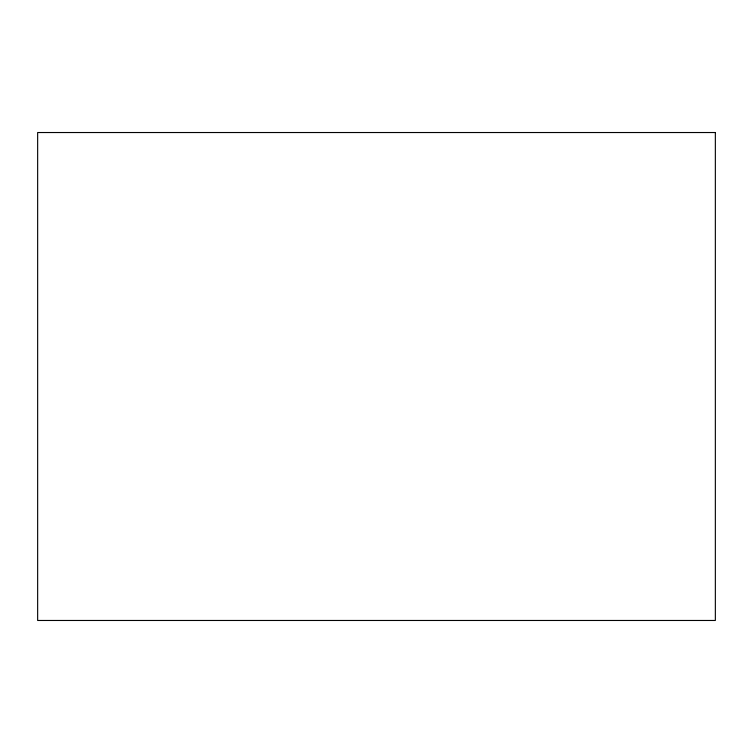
<?xml version="1.0" encoding="UTF-8"?>
<svg xmlns="http://www.w3.org/2000/svg" width="753" height="753" viewBox="0 0 753 753"><rect width="100%" height="100%" fill="white"/><g stroke="black" fill="none" stroke-linecap="round" stroke-linejoin="round"><path stroke-width="1.13" d="M715.35 132.528L37.65 132.528L37.65 620.472L715.35 620.472L715.35 132.528"/></g></svg>
